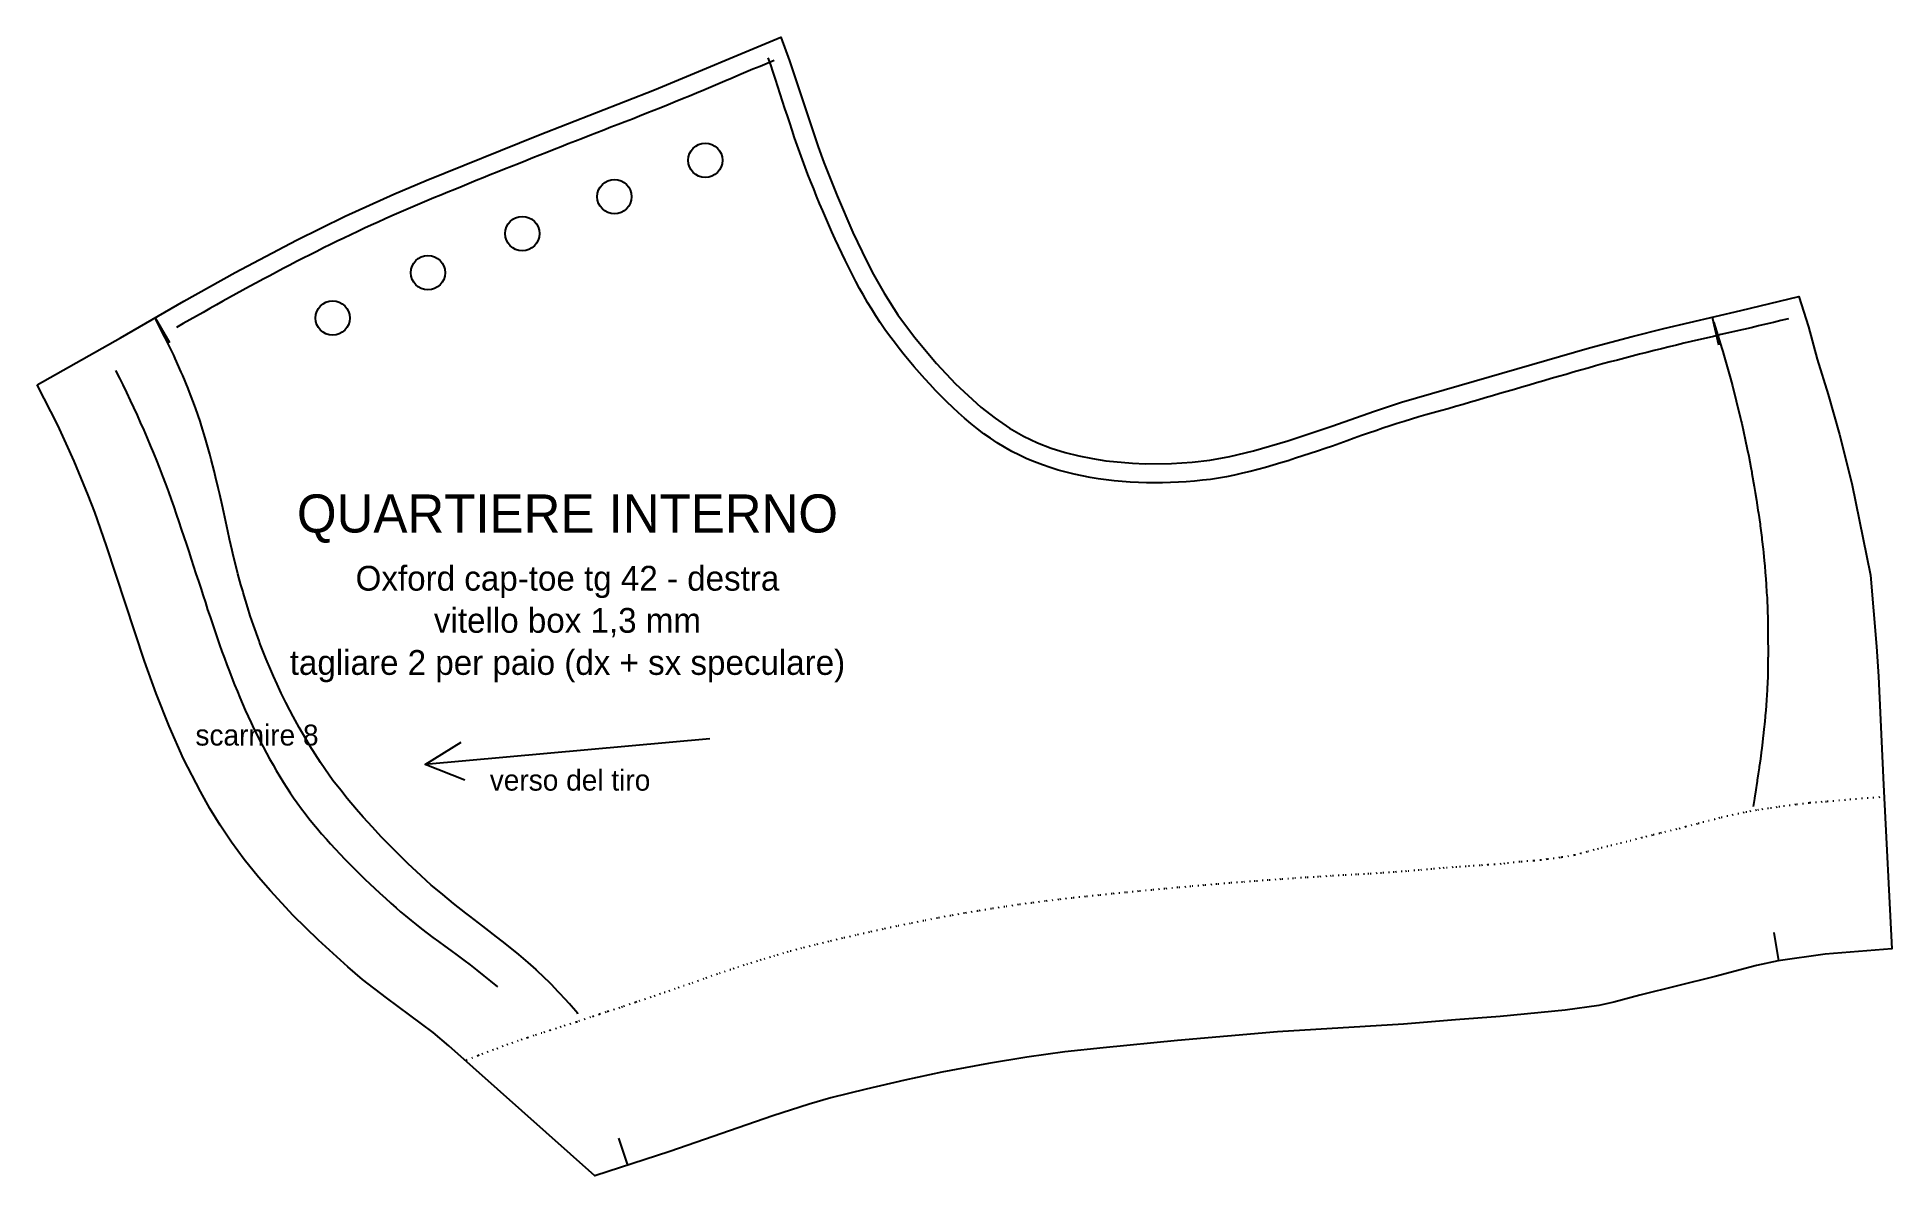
# Model space of a CAD drawing. Header units: millimetres. Extents: x 0 to 195, y 0 to 120.
import ezdxf
from ezdxf.enums import TextEntityAlignment as Align

# ---------------------------------------------------------------- set-up
doc = ezdxf.new("R2010")
doc.units = ezdxf.units.MM
for name, pattern in [('DASHDOT', [3.556, 2.54, -0.508, 0, -0.508]), ('DASHED', [1.524, 1.27, -0.254]), ('DOT', [0.508, 0, -0.508])]:
    doc.linetypes.add(name, pattern=pattern)
for name, color, linetype in [('CUCITURA', 1, 'DASHED'), ('FORI', 7, 'CONTINUOUS'), ('MONTAGGIO', 5, 'DOT'), ('RIFERIMENTO', 3, 'CONTINUOUS'), ('SCARNITURA', 8, 'DASHDOT'), ('TACCHE', 7, 'CONTINUOUS'), ('TAGLIO', 7, 'CONTINUOUS'), ('TESTO', 7, 'CONTINUOUS')]:
    doc.layers.add(name, color=color, linetype=linetype)

msp = doc.modelspace()

# ---------------------------------------------------------------- linework, layer by layer
at = {"layer": 'CUCITURA'}
for points in [[(77.31, 117.07), (76.58, 116.77), (75.84, 116.46), (75.1, 116.15), (74.36, 115.84), (73.63, 115.53), (72.9, 115.22), (72.16, 114.9), (71.41, 114.59), (70.67, 114.27), (69.93, 113.96), (69.19, 113.65), (68.44, 113.34), (67.7, 113.04), (66.95, 112.73), (66.2, 112.43), (65.45, 112.12), (64.69, 111.82), (63.95, 111.53), (63.2, 111.23), (62.45, 110.93), (61.7, 110.64), (60.95, 110.35), (60.2, 110.06), (59.46, 109.77), (58.71, 109.48), (57.97, 109.19), (57.23, 108.9), (56.48, 108.6), (55.73, 108.31), (54.98, 108.01), (54.23, 107.72), (53.49, 107.43), (52.75, 107.13), (52.01, 106.84), (51.26, 106.54), (50.51, 106.24), (49.77, 105.95), (49.03, 105.65), (48.28, 105.35), (47.54, 105.06), (46.8, 104.76), (46.06, 104.46), (45.32, 104.16), (44.58, 103.85), (43.83, 103.55), (43.09, 103.25), (42.35, 102.95), (41.61, 102.65), (40.88, 102.34), (40.15, 102.04), (39.42, 101.72), (38.68, 101.41), (37.96, 101.09), (37.23, 100.77), (36.51, 100.45), (35.79, 100.12), (35.06, 99.79), (34.35, 99.46), (33.63, 99.13), (32.91, 98.79), (32.19, 98.44), (31.48, 98.1), (30.77, 97.75), (30.05, 97.4), (29.35, 97.04), (28.63, 96.68), (27.92, 96.32), (27.22, 95.96), (26.51, 95.6), (25.81, 95.23), (25.1, 94.85), (24.4, 94.48), (23.7, 94.11), (23, 93.73), (22.29, 93.35), (21.6, 92.97), (20.9, 92.59), (20.2, 92.2), (19.5, 91.82), (18.81, 91.43), (18.11, 91.03), (17.41, 90.64), (16.72, 90.25), (16.03, 89.86), (15.34, 89.46), (14.64, 89.06)], [(183.73, 89.96), (182.94, 89.77), (182.15, 89.58), (181.37, 89.4), (180.58, 89.21), (179.8, 89.02), (179, 88.84), (178.21, 88.66), (177.44, 88.48), (176.65, 88.3), (175.86, 88.12), (175.09, 87.94), (174.3, 87.76), (173.52, 87.58), (172.75, 87.39), (171.97, 87.21), (171.2, 87.02), (170.42, 86.82), (169.64, 86.63), (168.87, 86.44), (168.1, 86.24), (167.32, 86.04), (166.55, 85.84), (165.78, 85.63), (165.01, 85.43), (164.23, 85.22), (163.47, 85.01), (162.7, 84.79), (161.93, 84.57), (161.16, 84.35), (160.4, 84.13), (159.62, 83.91), (158.85, 83.68), (158.08, 83.46), (157.31, 83.23), (156.54, 83.01), (155.76, 82.77), (154.98, 82.55), (154.21, 82.33), (153.44, 82.11), (152.67, 81.89), (151.91, 81.66), (151.14, 81.43), (150.37, 81.21), (149.6, 80.98), (148.81, 80.74), (148.02, 80.52), (147.23, 80.3), (146.46, 80.09), (145.7, 79.88), (144.95, 79.66), (144.18, 79.43), (143.43, 79.2), (142.68, 78.97), (141.93, 78.72), (141.18, 78.47), (140.43, 78.22), (139.68, 77.96), (138.93, 77.7), (138.18, 77.43), (137.43, 77.16), (136.67, 76.87), (135.88, 76.6), (135.11, 76.34), (134.34, 76.08), (133.57, 75.82), (132.8, 75.57), (132.02, 75.32), (131.24, 75.07), (130.46, 74.83), (129.66, 74.6), (128.87, 74.37), (128.07, 74.15), (127.26, 73.94), (126.45, 73.75), (125.63, 73.56), (124.79, 73.39), (123.95, 73.24), (123.11, 73.11), (122.26, 73.01), (121.41, 72.92), (120.56, 72.86), (119.73, 72.81), (118.89, 72.78), (118.05, 72.76), (117.22, 72.75), (116.37, 72.75), (115.54, 72.78), (114.68, 72.81), (113.83, 72.88), (112.99, 72.96), (112.14, 73.06), (111.31, 73.18), (110.46, 73.31), (109.62, 73.47), (108.79, 73.65), (107.95, 73.86), (107.12, 74.08), (106.28, 74.34), (105.46, 74.62), (104.65, 74.94), (103.84, 75.28), (103.06, 75.65), (102.27, 76.03), (101.49, 76.48), (100.73, 76.94), (100.03, 77.43), (99.32, 77.9), (98.64, 78.43), (97.95, 78.96), (97.28, 79.54), (96.67, 80.09), (96.05, 80.65), (95.44, 81.23), (94.83, 81.83), (94.24, 82.45), (93.69, 83.05), (93.13, 83.65), (92.56, 84.28), (92.02, 84.92), (91.5, 85.54), (90.97, 86.18), (90.44, 86.84), (89.93, 87.51), (89.44, 88.17), (88.94, 88.85), (88.45, 89.56), (88, 90.27), (87.56, 90.96), (87.1, 91.69), (86.69, 92.44), (86.29, 93.14), (85.88, 93.88), (85.5, 94.63), (85.14, 95.35), (84.76, 96.1), (84.41, 96.85), (84.07, 97.58), (83.71, 98.33), (83.38, 99.09), (83.06, 99.83), (82.74, 100.57), (82.42, 101.31), (82.09, 102.07), (81.78, 102.84), (81.47, 103.59), (81.17, 104.35), (80.87, 105.11), (80.57, 105.88), (80.29, 106.66), (80.01, 107.42), (79.74, 108.2), (79.47, 108.97), (79.21, 109.75), (78.96, 110.52), (78.71, 111.28), (78.45, 112.05), (78.2, 112.82), (77.95, 113.59), (77.71, 114.35), (77.46, 115.11), (77.21, 115.86), (76.96, 116.61), (76.7, 117.35)]]:
    msp.add_lwpolyline(points, dxfattribs=at)
at = {"layer": 'FORI'}
for centre in [(70.1, 106.6), (60.57, 102.78), (50.9, 98.91), (41, 94.8), (31, 90.04)]:
    msp.add_circle(centre, 1.8, dxfattribs=at)
at = {"layer": 'MONTAGGIO'}
msp.add_lwpolyline([(44.88, 12.13), (45.03, 12.19), (46.28, 12.66), (46.65, 12.8), (47.79, 13.22), (48.23, 13.39), (49.28, 13.79), (49.81, 13.97), (50.78, 14.32), (51.45, 14.54), (52.29, 14.81), (53.16, 15.1), (53.8, 15.29), (54.88, 15.64), (55.31, 15.78), (56.58, 16.19), (56.82, 16.27), (58.25, 16.74), (58.32, 16.76), (59.01, 17), (59.8, 17.25), (59.89, 17.28), (61.32, 17.75), (61.53, 17.83), (62.82, 18.26), (63.15, 18.37), (64.31, 18.77), (64.73, 18.91), (65.78, 19.27), (66.28, 19.44), (67.25, 19.77), (67.8, 19.97), (68.71, 20.27), (69.29, 20.48), (70.16, 20.79), (70.7, 20.99), (71.58, 21.29), (72.1, 21.47), (73.02, 21.76), (73.5, 21.93), (74.44, 22.23), (74.89, 22.37), (75.86, 22.67), (76.26, 22.8), (77.28, 23.1), (77.64, 23.21), (78.69, 23.52), (79.01, 23.61), (80.11, 23.9), (80.4, 23.98), (81.54, 24.26), (81.81, 24.33), (82.96, 24.61), (83.23, 24.67), (84.38, 24.95), (84.64, 25.01), (85.81, 25.28), (86.06, 25.34), (87.23, 25.6), (87.48, 25.66), (88.66, 25.91), (88.89, 25.97), (90.08, 26.22), (90.32, 26.27), (91.51, 26.51), (91.74, 26.56), (92.93, 26.8), (93.15, 26.84), (94.35, 27.08), (94.57, 27.12), (95.77, 27.34), (95.99, 27.38), (97.19, 27.6), (97.4, 27.63), (98.61, 27.83), (98.82, 27.87), (100.03, 28.06), (100.23, 28.1), (101.44, 28.28), (101.65, 28.31), (102.86, 28.49), (103.05, 28.52), (104.27, 28.68), (104.46, 28.71), (105.67, 28.86), (105.87, 28.89), (107.08, 29.03), (107.28, 29.06), (108.48, 29.19), (108.69, 29.21), (109.88, 29.34), (110.08, 29.36), (111.28, 29.48), (111.49, 29.5), (112.68, 29.63), (112.88, 29.65), (114.07, 29.77), (114.28, 29.79), (115.45, 29.9), (115.66, 29.92), (116.83, 30.03), (117.05, 30.05), (118.2, 30.16), (118.42, 30.18), (119.58, 30.29), (119.79, 30.3), (120.94, 30.41), (121.16, 30.43), (122.3, 30.53), (122.52, 30.55), (123.66, 30.64), (123.88, 30.66), (125.01, 30.76), (125.23, 30.78), (126.35, 30.87), (126.58, 30.88), (127.69, 30.97), (127.92, 30.98), (129.03, 31.07), (129.26, 31.08), (130.36, 31.16), (130.59, 31.18), (131.7, 31.26), (131.93, 31.27), (133.02, 31.35), (133.25, 31.36), (134.34, 31.43), (134.58, 31.44), (135.67, 31.51), (135.9, 31.52), (136.99, 31.59), (137.23, 31.6), (138.3, 31.66), (138.55, 31.67), (139.62, 31.74), (139.86, 31.75), (140.93, 31.82), (141.18, 31.83), (142.25, 31.91), (142.51, 31.93), (143.56, 32), (143.82, 32.03), (144.88, 32.12), (145.15, 32.14), (146.2, 32.23), (146.48, 32.26), (147.52, 32.35), (147.84, 32.37), (148.85, 32.45), (149.22, 32.47), (150.18, 32.54), (150.67, 32.57), (151.52, 32.63), (152.2, 32.67), (152.87, 32.72), (153.87, 32.8), (154.25, 32.85), (155.67, 33.01), (155.68, 33), (155.69, 33.01), (157.04, 33.11), (157.71, 33.18), (158.44, 33.27), (159.85, 33.46), (159.93, 33.47), (159.97, 33.48), (161.29, 33.69), (161.92, 33.86), (162.67, 34.07), (163.69, 34.34), (164.09, 34.46), (165.1, 34.7), (165.68, 34.84), (166.1, 34.95), (167.11, 35.19), (168.32, 35.51), (168.77, 35.62), (169.54, 35.82), (170.3, 36.01), (170.75, 36.11), (172.27, 36.48), (172.92, 36.67), (174.27, 37.01), (174.74, 37.15), (175.96, 37.45), (176.44, 37.59), (176.68, 37.65), (177.82, 37.9), (178.98, 38.15), (179.26, 38.21), (179.67, 38.29), (180.5, 38.44), (180.94, 38.51), (181.84, 38.63), (182.73, 38.76), (183.21, 38.83), (184.4, 38.99), (184.59, 39.02), (185.79, 39.16), (185.94, 39.18), (185.96, 39.18), (187.61, 39.31), (187.79, 39.32), (189.63, 39.49), (190.17, 39.54), (193.77, 39.81)], dxfattribs=at)
at = {"layer": 'RIFERIMENTO'}
for points in [[(56.74, 17.02), (56.74, 17.02), (56.68, 17.09), (56.51, 17.29), (56.03, 17.84), (55.84, 18.06), (55.36, 18.58), (54.85, 19.13), (54.67, 19.32), (54.31, 19.71), (53.96, 20.08), (53.75, 20.29), (53.2, 20.83), (52.44, 21.57), (52.4, 21.61), (52.36, 21.65), (51.51, 22.41), (50.54, 23.24), (50.54, 23.24), (50.54, 23.24), (49.45, 24.13), (48.8, 24.64), (48.21, 25.1), (47.08, 25.97), (46.76, 26.21), (45.39, 27.27), (44.96, 27.59), (43.69, 28.6), (42.57, 29.52), (41.99, 29.98), (41.35, 30.5), (40.28, 31.5), (38.9, 32.8), (38.57, 33.12), (38.32, 33.35), (36.87, 34.82), (36.11, 35.59), (35.19, 36.59), (34.21, 37.65), (33.51, 38.46), (32.53, 39.61), (31.85, 40.48), (31.04, 41.51), (30.19, 42.73), (29.73, 43.38), (28.62, 45.13), (28.55, 45.23), (28.53, 45.27), (27.48, 47.06), (26.86, 48.21), (26.5, 48.87), (26.09, 49.69), (25.6, 50.67), (25.17, 51.6), (24.79, 52.45), (24.47, 53.18), (24.02, 54.24), (23.41, 55.81), (23.33, 56.03), (23.28, 56.16), (22.69, 57.82), (22.36, 58.8), (22.1, 59.61), (21.61, 61.24), (21.57, 61.41), (21.39, 62.04), (21.07, 63.21), (20.99, 63.5), (20.62, 65.01), (20.47, 65.64), (20.2, 66.83), (20.01, 67.67), (19.8, 68.65), (19.58, 69.63), (19.41, 70.45), (19.16, 71.53), (19.01, 72.23), (18.73, 73.38), (18.58, 74.01), (18.27, 75.2), (18.12, 75.75), (17.77, 76.98), (17.63, 77.48), (17.23, 78.74), (17.09, 79.21), (16.64, 80.5), (16.5, 80.91), (15.99, 82.25), (15.84, 82.63), (15.28, 84.01), (15.12, 84.37), (14.48, 85.8), (14.33, 86.16), (13.59, 87.67), (13.41, 88.05), (12.47, 89.89)], [(175.87, 89.66), (175.88, 89.61), (175.89, 89.58), (176.75, 86.86), (176.88, 86.43), (176.88, 86.42), (176.89, 86.39), (177.65, 83.71), (177.87, 82.92), (178.26, 81.34), (178.7, 79.5), (178.78, 79.21), (178.83, 78.96), (179.19, 77.29), (179.4, 76.28), (179.56, 75.53), (179.79, 74.34), (179.87, 73.88), (179.9, 73.72), (180.14, 72.36), (180.23, 71.73), (180.37, 70.92), (180.53, 69.89), (180.58, 69.55), (180.75, 68.41), (180.77, 68.25), (180.77, 68.22), (180.93, 67), (180.95, 66.79), (181.06, 65.78), (181.1, 65.42), (181.19, 64.57), (181.24, 64.05), (181.3, 63.35), (181.35, 62.68), (181.4, 62.07), (181.44, 61.22), (181.48, 60.66), (181.53, 59.3), (181.56, 58.49), (181.56, 57.59), (181.58, 56.93), (181.58, 56.53), (181.58, 56.17), (181.58, 55.88), (181.59, 55.56), (181.59, 55.32), (181.59, 55.02), (181.59, 54.81), (181.59, 54.51), (181.58, 54.34), (181.58, 54.02), (181.58, 53.89), (181.58, 53.55), (181.58, 53.45), (181.57, 53.09), (181.57, 53.02), (181.56, 52.62), (181.56, 52.58), (181.55, 52.15), (181.55, 52.14), (181.54, 51.99), (181.53, 51.71), (181.53, 51.66), (181.5, 51.28), (181.49, 51.16), (181.48, 50.83), (181.47, 50.63), (181.45, 50.37), (181.42, 50.08), (181.42, 49.88), (181.39, 49.48), (181.38, 49.37), (181.35, 48.84), (181.35, 48.84), (181.35, 48.84), (181.29, 48.32), (181.28, 48.14), (181.24, 47.76), (181.2, 47.37), (181.18, 47.16), (181.12, 46.55), (181.12, 46.52), (181.12, 46.51), (181.04, 45.9), (181, 45.53), (180.96, 45.22), (180.89, 44.6), (180.87, 44.49), (180.86, 44.41), (180.78, 43.76), (180.68, 43.1), (180.67, 42.98), (180.65, 42.84), (180.55, 42.2), (180.46, 41.53), (180.43, 41.36), (180.41, 41.21), (180.29, 40.53), (180.17, 39.66), (180.17, 39.64), (180.16, 39.6), (180.03, 38.78)]]:
    msp.add_lwpolyline(points, dxfattribs=at)
at = {"layer": 'SCARNITURA'}
msp.add_lwpolyline([(8.23, 84.52), (8.63, 83.73), (8.98, 83.02), (9.38, 82.22), (9.77, 81.4), (10.13, 80.65), (10.5, 79.84), (10.83, 79.08), (11.2, 78.28), (11.55, 77.43), (11.87, 76.67), (12.21, 75.86), (12.51, 75.1), (12.84, 74.28), (13.17, 73.43), (13.47, 72.63), (13.77, 71.8), (14.05, 71), (14.33, 70.22), (14.6, 69.44), (14.87, 68.65), (15.13, 67.87), (15.4, 67.07), (15.66, 66.28), (15.91, 65.53), (16.17, 64.74), (16.42, 63.97), (16.67, 63.18), (16.92, 62.42), (17.16, 61.68), (17.41, 60.9), (17.65, 60.17), (17.89, 59.43), (18.15, 58.68), (18.39, 57.94), (18.64, 57.2), (18.89, 56.48), (19.15, 55.75), (19.39, 55.05), (19.65, 54.35), (19.91, 53.63), (20.17, 52.96), (20.43, 52.28), (20.72, 51.56), (21.01, 50.85), (21.27, 50.2), (21.55, 49.55), (21.84, 48.88), (22.15, 48.22), (22.45, 47.54), (22.75, 46.92), (23.07, 46.27), (23.38, 45.65), (23.71, 45.03), (24.05, 44.38), (24.38, 43.77), (24.75, 43.13), (25.07, 42.56), (25.45, 41.94), (25.84, 41.3), (26.16, 40.79), (26.54, 40.21), (26.91, 39.67), (27.28, 39.15), (27.73, 38.54), (28.11, 38.03), (28.52, 37.52), (28.99, 36.92), (29.4, 36.43), (29.84, 35.92), (30.35, 35.34), (30.79, 34.84), (31.26, 34.34), (31.78, 33.78), (32.28, 33.26), (32.77, 32.75), (33.29, 32.24), (33.82, 31.71), (34.39, 31.16), (34.89, 30.67), (35.39, 30.2), (35.97, 29.68), (36.54, 29.15), (37.11, 28.63), (37.66, 28.14), (38.14, 27.72), (38.66, 27.29), (39.23, 26.82), (39.77, 26.38), (40.33, 25.95), (40.93, 25.49), (41.51, 25.04), (42.11, 24.6), (42.77, 24.12), (43.4, 23.65), (44.06, 23.17), (44.75, 22.66), (45.43, 22.14), (46.14, 21.6), (46.88, 21.01), (47.58, 20.44), (48.3, 19.84)], dxfattribs=at)
at = {"layer": 'TACCHE'}
for points in [[(12.37, 90.06), (13.88, 87.46)], [(175.74, 90.14), (176.4, 87.22)], [(182.72, 22.59), (182.23, 25.55)], [(61.98, 1.12), (61.04, 3.97)]]:
    msp.add_lwpolyline(points, dxfattribs=at)
at = {"layer": 'TAGLIO'}
msp.add_lwpolyline([(0, 83.02), (8.75, 87.96), (15.39, 91.8), (20.79, 94.81), (27.23, 98.22), (32.33, 100.73), (37.41, 103.04), (40.82, 104.48), (52.6, 109.23), (64.78, 114), (78.03, 119.53), (78.93, 117.04), (81.93, 108), (82.52, 106.37), (83.92, 102.87), (85.59, 99.03), (86.55, 96.99), (87.62, 94.86), (88.85, 92.65), (90.3, 90.38), (92.04, 88.04), (94.37, 85.26), (96.36, 83.13), (98.99, 80.69), (100.5, 79.52), (102, 78.49), (103.48, 77.65), (104.95, 76.96), (106.4, 76.4), (107.85, 75.94), (109.28, 75.58), (110.71, 75.29), (112.11, 75.07), (114.9, 74.8), (116.27, 74.75), (118.99, 74.78), (121.19, 74.91), (123.02, 75.12), (125.12, 75.5), (127.6, 76.09), (131.2, 77.16), (135.82, 78.69), (140.29, 80.28), (143.15, 81.21), (162.87, 86.92), (167.34, 88.11), (170.67, 88.95), (178.72, 90.82), (184.81, 92.29), (185.84, 89.13), (186.75, 85.73), (187.88, 82.03), (189.07, 77.83), (190.39, 72.67), (192.32, 63.05), (192.98, 55.57), (193.18, 52.41), (193.7, 41.06), (194.58, 23.82), (187.58, 23.26), (182.65, 22.57), (180.39, 22.08), (176.03, 20.93), (168.15, 18.98), (165.41, 18.23), (163.83, 17.89), (160.31, 17.38), (153.48, 16.72), (148.81, 16.4), (143.33, 15.94), (130.12, 15.11), (119.65, 14.23), (111.84, 13.46), (107.8, 13.01), (103.83, 12.46), (99.82, 11.81), (94.92, 10.88), (91.02, 10.06), (86.99, 9.12), (83.28, 8.19), (81, 7.52), (77.19, 6.3), (66.37, 2.57), (58.5, 0), (43.2, 13.67), (41.54, 15.04), (36.65, 18.69), (34.15, 20.63), (32.59, 21.94), (29.52, 24.74), (26.87, 27.34), (24.47, 29.91), (23.21, 31.36), (21.71, 33.22), (20.39, 35.03), (19.19, 36.82), (18.13, 38.58), (17.13, 40.34), (15.37, 43.79), (13.84, 47.22), (12.5, 50.62), (11.27, 54.04), (7.27, 66.15), (6.04, 69.67), (5.37, 71.44), (3.89, 75.03), (3.06, 76.88), (2.16, 78.79), (0, 83.02)], dxfattribs=at)
at = {"layer": 'TESTO'}
for points in [[(70.58, 45.89), (40.7, 43.17)], [(44.86, 41.54), (40.7, 43.17), (44.5, 45.52)]]:
    msp.add_lwpolyline(points, dxfattribs=at)

# ---------------------------------------------------------------- texts
for s, height, p in [('QUARTIERE INTERNO', 4, (55.64, 69.53)), ('Oxford cap-toe tg 42 - destra', 2.6, (55.64, 62.73)), ('vitello box 1,3 mm', 2.6, (55.64, 58.31)), ('tagliare 2 per paio (dx + sx speculare)', 2.6, (55.64, 53.89)), ('scarnire 8', 2.2, (23.07, 46.27)), ('verso del tiro', 2.2, (55.91, 41.54))]:
    msp.add_text(s, height=height, dxfattribs=at).set_placement(p, align=Align.MIDDLE_CENTER)

doc.saveas('drawing.dxf')
